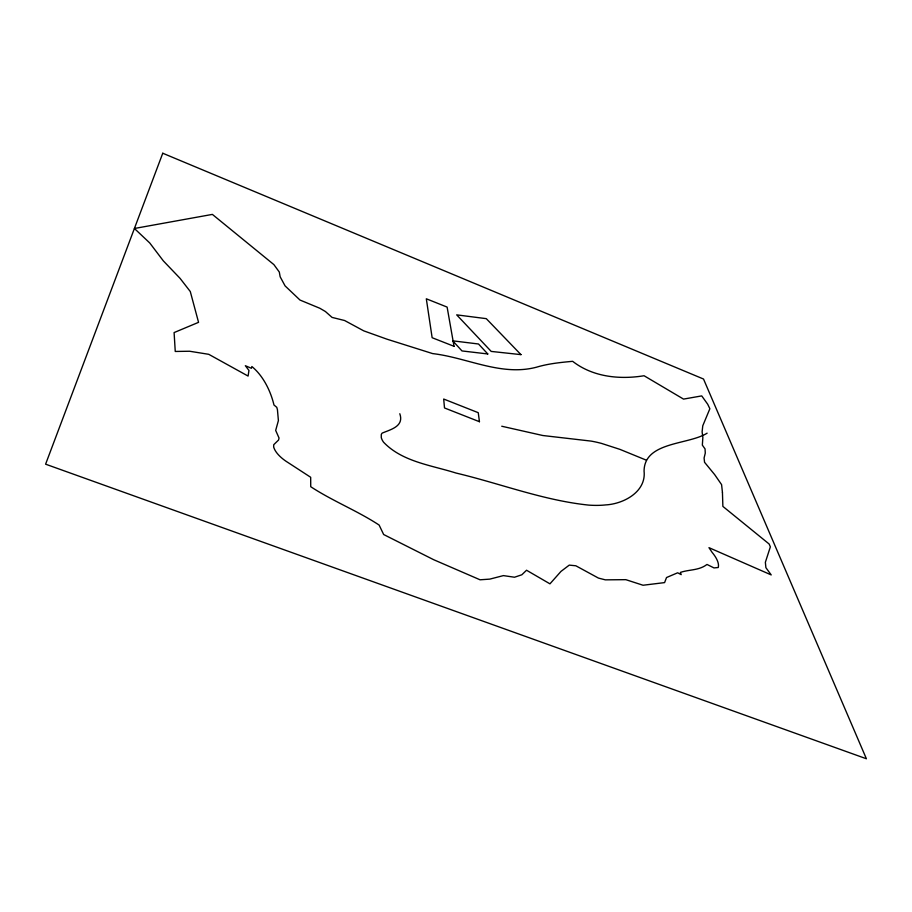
<?xml version="1.0" encoding="UTF-8"?>
<svg xmlns="http://www.w3.org/2000/svg" width="912" height="912" viewBox="0 0 912 912"><rect width="100%" height="100%" fill="white"/><g stroke="black" fill="none" stroke-linecap="round" stroke-linejoin="round"><path stroke-width="1.37" d="M707.119 433.166C688.412 445.01 644.351 441.431 644.066 471.082C646.403 491.83 623.569 503.971 605.602 504.917A132.468 52.144 28.7 0 1 588.856 505.123C543.347 500.414 500.289 483.542 455.989 473.032C431.273 465.211 402.215 461.791 383.553 442.195A24.248 10.568 27.1 0 1 381.284 437.555L381.273 434.682A19.722 8.607 27.1 0 1 382.208 433.086C390.758 429.484 404.278 426.394 399.809 413.729M501.737 426.235L542.811 435.514L591.113 441.1A91.542 35.967 30.8 0 1 601.532 443.414L619.921 449.365L645.981 460.024M722.441 492.469L722.874 506.399L769.158 544.031L770.355 546.858L765.362 562.294L765.898 567.686L771.221 574.925L708.966 547.656L712.124 552.398A36.298 14.546 32.1 0 1 718.234 567.503L713.993 567.914L706.994 564.448C698.923 570.65 689.244 569.373 680.398 572.405L681.196 574.64L677.639 572.793L666.524 577.535L664.597 582.608L643.04 585.242L625.837 579.667L605.34 579.85L598.443 578.083L575.837 565.782L569.259 565.121L560.96 571.425L549.959 583.84L526.543 570.239L521.858 574.765L514.516 577.228L503.401 575.609L489.79 579.12L480.065 579.793L433.747 559.74L383.656 534.523L379.13 525.061C357.196 510.686 332.618 501.053 310.73 486.712L310.684 477.284L288.226 462.68A28.318 13.224 25.3 0 1 273.657 446.948L273.748 444.691L278.525 440.063L279.049 438.034L275.675 430.43L278.399 420.58L277.43 409.636L276.769 407.333L273.976 405.008C270.625 390.929 263.169 375.767 251.86 366.521L251.416 368.277L245.339 365.712L248.953 370.42L248.087 376.063L208.734 354.312L189.616 351.245L175.252 351.462L174.101 332.572L198.554 322.335L190.289 291.532L180.063 278.354L163.328 260.866L149.75 242.968L134.406 228.49L212.382 214.4L273.885 264.605L279.3 272.027L280.166 276.803L285.08 285.889L299.991 300.048L319.873 308.279L325.39 311.505L332.059 317.41L344.611 320.511L363.763 330.862L387.041 339.207L432.653 353.594C467.354 357.629 501.064 376.474 536.381 367.228C548.306 363.66 560.321 362.452 572.645 361.323C592.823 376.998 619.465 379.757 644.066 375.744L683.533 399.103L701.727 395.899L707.689 404.21L709.867 408.724L702.776 425.767L702.115 431.843L702.856 437.429L702.343 445.124L705.044 448.898L705.284 453.093L704.087 458.006L704.554 462.293L714.655 474.605L721.586 484.625L722.441 492.469M162.758 153.239L45.6 464.174L866.4 758.761L703.517 379.027L162.758 153.239M520.957 354.631L491.203 351.416L456.695 314.868L486.278 318.653L520.957 354.631M487.783 353.959L461.985 350.938L452.751 340.837L478.504 343.995L487.783 353.959M454.028 346.309L432.14 337.714L426.314 298.783L447.119 307.093L454.028 346.309M479.45 421.709L444.509 407.96L443.688 399.034L478.253 412.691L479.45 421.709"/></g></svg>
